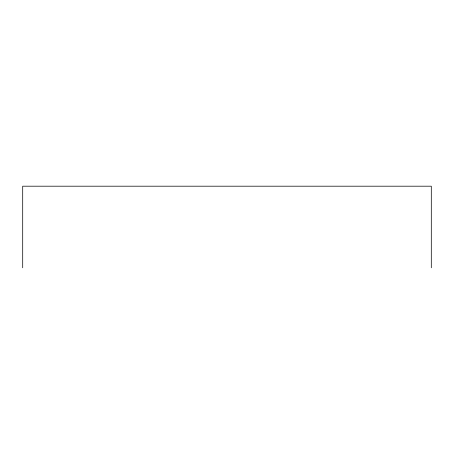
<?xml version="1.0" encoding="UTF-8"?>
<svg xmlns="http://www.w3.org/2000/svg" width="454" height="454" viewBox="0 0 454 454"><rect width="100%" height="100%" fill="white"/><g stroke="black" fill="none" stroke-linecap="round" stroke-linejoin="round"><path stroke-width="0.68" d="M431.3 267.803L431.3 186.197L22.7 186.197L22.7 267.803"/></g></svg>
